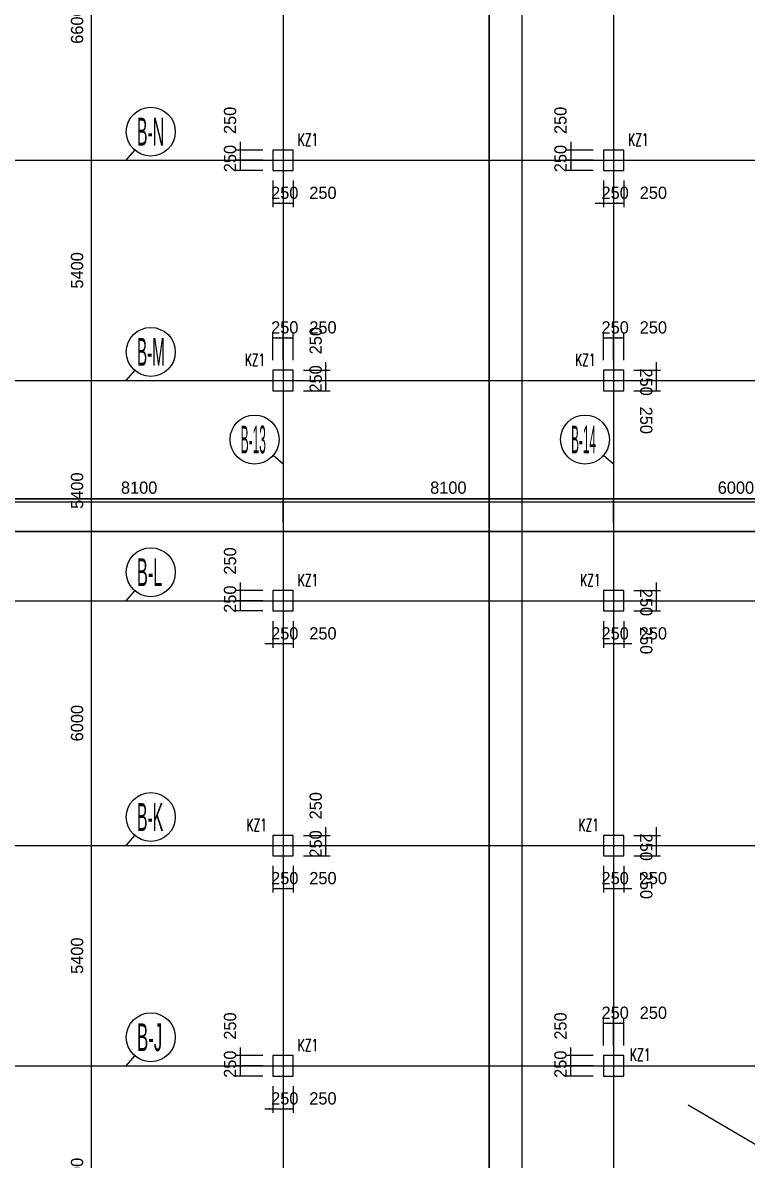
# Model space of a CAD drawing. Extents: x 387171 to 699106, y 11966 to 245688.
# Drawn here: x 564775 to 582536, y 130974 to 158858 of the extents above; entities that cross this region are included whole.
import ezdxf

# ---------------------------------------------------------------- set-up
doc = ezdxf.new("R2010")
doc.units = 0
doc.header["$LTSCALE"] = 100
doc.header["$MEASUREMENT"] = 0
for name, color, linetype in [('COLU', 7, 'Continuous'), ('DIM', 3, 'Continuous'), ('DOTE', 253, 'Continuous'), ('h后浇带', 51, 'Continuous'), ('L-AXIS', 3, 'Continuous'), ('NUM', 7, 'Continuous')]:
    doc.layers.add(name, color=color, linetype=linetype)
doc.styles.add('hztxt', font='hztxt')
doc.styles.get("Standard").update_dxf_attribs({"font": 'standard'})
doc.dimstyles.get("Standard").update_dxf_attribs({"dimtxt": 300, "dimasz": 100, "dimexe": 100, "dimexo": 250, "dimgap": 100, "dimtad": 0, "dimtoh": 1, "dimdec": 0, "dimdsep": 46, "dimcen": 0.09, "dimclrt": 7, "dimadec": 0, "dimazin": 0, "dimtfac": 1, "dimtdec": 4, "dimtofl": 0, "dimtmove": 0, "dimatfit": 3, "dimfxl": 1, "dimtolj": 1, "dimtzin": 0, "dimarcsym": 0})

# ---------------------------------------------------------------- blocks, each defined once
blk = doc.blocks.new('*D445')
at = {"layer": 'L-AXIS', "color": 0, "linetype": 'ByBlock', "lineweight": -2}
for p, q in [((563058, 146608), (563058, 147210)), ((563058, 147110), (571158, 147110)), ((571158, 146608), (571158, 147210))]:
    blk.add_line(p, q, dxfattribs=at)
for points in [[(563058, 147110), (563158, 147126), (563158, 147093)], [(571158, 147110), (571058, 147093), (571058, 147126)]]:
    blk.add_solid(points, dxfattribs=at)
at = {"layer": 'L-AXIS', "color": 7, "linetype": 'Continuous', "lineweight": -2, "insert": (567628, 147460), "char_height": 300, "width": 775, "attachment_point": 5, "style": 'hztxt'}
blk.add_mtext('8100', dxfattribs=at)
blk = doc.blocks.new('*D2977')
at = {"layer": 'L-AXIS', "color": 0, "linetype": 'ByBlock', "lineweight": -2}
for p, q in [((565446, 144688), (566558, 144688)), ((566458, 138688), (566458, 144688)), ((565446, 138688), (566558, 138688))]:
    blk.add_line(p, q, dxfattribs=at)
for points in [[(566458, 144688), (566474, 144588), (566441, 144588)], [(566458, 138688), (566441, 138788), (566474, 138788)]]:
    blk.add_solid(points, dxfattribs=at)
at = {"layer": 'L-AXIS', "color": 7, "linetype": 'Continuous', "lineweight": -2, "insert": (566108, 141688), "char_height": 300, "width": 770, "attachment_point": 5, "rotation": 90, "style": 'hztxt'}
blk.add_mtext('6000', dxfattribs=at)
blk = doc.blocks.new('*D2567')
at = {"layer": 'L-AXIS', "color": 0, "linetype": 'ByBlock', "lineweight": -2}
for p, q in [((565446, 138688), (566558, 138688)), ((566458, 133288), (566458, 138688)), ((565446, 133288), (566558, 133288))]:
    blk.add_line(p, q, dxfattribs=at)
for points in [[(566458, 138688), (566474, 138588), (566441, 138588)], [(566458, 133288), (566441, 133388), (566474, 133388)]]:
    blk.add_solid(points, dxfattribs=at)
at = {"layer": 'L-AXIS', "color": 7, "linetype": 'Continuous', "lineweight": -2, "insert": (566108, 135988), "char_height": 300, "width": 785, "attachment_point": 5, "rotation": 90, "style": 'hztxt'}
blk.add_mtext('5400', dxfattribs=at)
blk = doc.blocks.new('*D2527')
at = {"layer": 'L-AXIS', "color": 0, "linetype": 'ByBlock', "lineweight": -2}
for p, q in [((565446, 133288), (566558, 133288)), ((566458, 127888), (566458, 133288)), ((565446, 127888), (566558, 127888))]:
    blk.add_line(p, q, dxfattribs=at)
for points in [[(566458, 133288), (566474, 133188), (566441, 133188)], [(566458, 127888), (566441, 127988), (566474, 127988)]]:
    blk.add_solid(points, dxfattribs=at)
at = {"layer": 'L-AXIS', "color": 7, "linetype": 'Continuous', "lineweight": -2, "insert": (566108, 130588), "char_height": 300, "width": 785, "attachment_point": 5, "rotation": 90, "style": 'hztxt'}
blk.add_mtext('5400', dxfattribs=at)
blk = doc.blocks.new('_AXISO')
blk.add_circle((0, 0), 0.5)
blk = doc.blocks.new('*D1195')
at = {"layer": 'L-AXIS', "color": 0, "linetype": 'ByBlock', "lineweight": -2}
for p, q in [((565446, 155488), (566558, 155488)), ((566458, 150088), (566458, 155488)), ((565446, 150088), (566558, 150088))]:
    blk.add_line(p, q, dxfattribs=at)
for points in [[(566458, 155488), (566474, 155388), (566441, 155388)], [(566458, 150088), (566441, 150188), (566474, 150188)]]:
    blk.add_solid(points, dxfattribs=at)
at = {"layer": 'L-AXIS', "color": 7, "linetype": 'Continuous', "lineweight": -2, "insert": (566108, 152788), "char_height": 300, "width": 785, "attachment_point": 5, "rotation": 90, "style": 'hztxt'}
blk.add_mtext('5400', dxfattribs=at)
blk = doc.blocks.new('*D1138')
at = {"layer": 'L-AXIS', "color": 0, "linetype": 'ByBlock', "lineweight": -2}
for p, q in [((565446, 150088), (566558, 150088)), ((566458, 144688), (566458, 150088)), ((565446, 144688), (566558, 144688))]:
    blk.add_line(p, q, dxfattribs=at)
for points in [[(566458, 150088), (566474, 149988), (566441, 149988)], [(566458, 144688), (566441, 144788), (566474, 144788)]]:
    blk.add_solid(points, dxfattribs=at)
at = {"layer": 'L-AXIS', "color": 7, "linetype": 'Continuous', "lineweight": -2, "insert": (566108, 147388), "char_height": 300, "width": 785, "attachment_point": 5, "rotation": 90, "style": 'hztxt'}
blk.add_mtext('5400', dxfattribs=at)
blk = doc.blocks.new('*D305')
at = {"layer": 'L-AXIS', "color": 0, "linetype": 'ByBlock', "lineweight": -2}
for p, q in [((565446, 162088), (566558, 162088)), ((566458, 155488), (566458, 162088)), ((565446, 155488), (566558, 155488))]:
    blk.add_line(p, q, dxfattribs=at)
for points in [[(566458, 162088), (566474, 161988), (566441, 161988)], [(566458, 155488), (566441, 155588), (566474, 155588)]]:
    blk.add_solid(points, dxfattribs=at)
at = {"layer": 'L-AXIS', "color": 7, "linetype": 'Continuous', "lineweight": -2, "insert": (566108, 158788), "char_height": 300, "width": 765, "attachment_point": 5, "rotation": 90, "style": 'hztxt'}
blk.add_mtext('6600', dxfattribs=at)
blk = doc.blocks.new('*D300')
at = {"layer": 'L-AXIS', "color": 0, "linetype": 'ByBlock', "lineweight": -2}
for p, q in [((571158, 146608), (571158, 147210)), ((571158, 147110), (579258, 147110)), ((579258, 146608), (579258, 147210))]:
    blk.add_line(p, q, dxfattribs=at)
for points in [[(571158, 147110), (571258, 147126), (571258, 147093)], [(579258, 147110), (579158, 147093), (579158, 147126)]]:
    blk.add_solid(points, dxfattribs=at)
at = {"layer": 'L-AXIS', "color": 7, "linetype": 'Continuous', "lineweight": -2, "insert": (575208, 147460), "char_height": 300, "width": 775, "attachment_point": 5, "style": 'hztxt'}
blk.add_mtext('8100', dxfattribs=at)
blk = doc.blocks.new('*D2882')
at = {"layer": 'L-AXIS', "color": 0, "linetype": 'ByBlock', "lineweight": -2}
for p, q in [((579258, 146608), (579258, 147210)), ((579258, 147110), (585258, 147110)), ((585258, 146608), (585258, 147210))]:
    blk.add_line(p, q, dxfattribs=at)
for points in [[(579258, 147110), (579358, 147126), (579358, 147093)], [(585258, 147110), (585158, 147093), (585158, 147126)]]:
    blk.add_solid(points, dxfattribs=at)
at = {"layer": 'L-AXIS', "color": 7, "linetype": 'Continuous', "lineweight": -2, "insert": (582258, 147460), "char_height": 300, "width": 770, "attachment_point": 5, "style": 'hztxt'}
blk.add_mtext('6000', dxfattribs=at)
blk = doc.blocks.new('*D673')
at = {"layer": 'DIM', "color": 0, "linetype": 'ByBlock', "lineweight": -2}
for p, q in [((570108, 155938), (570108, 155288)), ((570658, 155738), (570008, 155738)), ((570658, 155488), (570008, 155488))]:
    blk.add_line(p, q, dxfattribs=at)
for points in [[(570108, 155738), (570091, 155838), (570125, 155838)], [(570108, 155488), (570125, 155388), (570091, 155388)]]:
    blk.add_solid(points, dxfattribs=at)
at = {"layer": 'DIM', "color": 7, "linetype": 'Continuous', "lineweight": -2, "insert": (569858, 156464), "char_height": 300, "width": 566.67, "attachment_point": 5, "rotation": 90, "style": 'hztxt'}
blk.add_mtext('250', dxfattribs=at)
blk = doc.blocks.new('*D231')
at = {"layer": 'DIM', "color": 0, "linetype": 'ByBlock', "lineweight": -2}
for p, q in [((570658, 155488), (570008, 155488)), ((570108, 155488), (570108, 155238)), ((570658, 155238), (570008, 155238))]:
    blk.add_line(p, q, dxfattribs=at)
for points in [[(570108, 155488), (570125, 155388), (570091, 155388)], [(570108, 155238), (570091, 155338), (570125, 155338)]]:
    blk.add_solid(points, dxfattribs=at)
at = {"layer": 'DIM', "color": 7, "linetype": 'Continuous', "lineweight": -2, "insert": (569858, 155528), "char_height": 300, "width": 566.67, "attachment_point": 5, "rotation": 90, "style": 'hztxt'}
blk.add_mtext('250', dxfattribs=at)
blk = doc.blocks.new('*D195')
at = {"layer": 'DIM', "color": 0, "linetype": 'ByBlock', "lineweight": -2}
for p, q in [((570908, 154988), (570908, 154338)), ((571158, 154988), (571158, 154338)), ((570908, 154438), (571158, 154438))]:
    blk.add_line(p, q, dxfattribs=at)
for points in [[(570908, 154438), (571008, 154455), (571008, 154421)], [(571158, 154438), (571058, 154421), (571058, 154455)]]:
    blk.add_solid(points, dxfattribs=at)
at = {"layer": 'DIM', "color": 7, "linetype": 'Continuous', "lineweight": -2, "insert": (571198, 154688), "char_height": 300, "width": 566.67, "attachment_point": 5, "style": 'hztxt'}
blk.add_mtext('250', dxfattribs=at)
blk = doc.blocks.new('*D2742')
at = {"layer": 'DIM', "color": 0, "linetype": 'ByBlock', "lineweight": -2}
for p, q in [((571158, 154988), (571158, 154338)), ((571408, 154988), (571408, 154338)), ((571158, 154438), (571408, 154438))]:
    blk.add_line(p, q, dxfattribs=at)
for points in [[(571158, 154438), (571258, 154455), (571258, 154421)], [(571408, 154438), (571308, 154421), (571308, 154455)]]:
    blk.add_solid(points, dxfattribs=at)
at = {"layer": 'DIM', "color": 7, "linetype": 'Continuous', "lineweight": -2, "insert": (572134, 154688), "char_height": 300, "width": 566.67, "attachment_point": 5, "style": 'hztxt'}
blk.add_mtext('250', dxfattribs=at)
blk = doc.blocks.new('*D2352')
at = {"layer": 'DIM', "color": 0, "linetype": 'ByBlock', "lineweight": -2}
for p, q in [((578208, 155938), (578208, 155288)), ((578758, 155738), (578108, 155738)), ((578758, 155488), (578108, 155488))]:
    blk.add_line(p, q, dxfattribs=at)
for points in [[(578208, 155738), (578191, 155838), (578225, 155838)], [(578208, 155488), (578225, 155388), (578191, 155388)]]:
    blk.add_solid(points, dxfattribs=at)
at = {"layer": 'DIM', "color": 7, "linetype": 'Continuous', "lineweight": -2, "insert": (577958, 156464), "char_height": 300, "width": 566.67, "attachment_point": 5, "rotation": 90, "style": 'hztxt'}
blk.add_mtext('250', dxfattribs=at)
blk = doc.blocks.new('*D2265')
at = {"layer": 'DIM', "color": 0, "linetype": 'ByBlock', "lineweight": -2}
for p, q in [((578758, 155488), (578108, 155488)), ((578208, 155488), (578208, 155238)), ((578758, 155238), (578108, 155238))]:
    blk.add_line(p, q, dxfattribs=at)
for points in [[(578208, 155488), (578225, 155388), (578191, 155388)], [(578208, 155238), (578191, 155338), (578225, 155338)]]:
    blk.add_solid(points, dxfattribs=at)
at = {"layer": 'DIM', "color": 7, "linetype": 'Continuous', "lineweight": -2, "insert": (577958, 155528), "char_height": 300, "width": 566.67, "attachment_point": 5, "rotation": 90, "style": 'hztxt'}
blk.add_mtext('250', dxfattribs=at)
blk = doc.blocks.new('*D1840')
at = {"layer": 'DIM', "color": 0, "linetype": 'ByBlock', "lineweight": -2}
for p, q in [((579008, 154988), (579008, 154338)), ((579258, 154988), (579258, 154338)), ((578808, 154438), (579458, 154438))]:
    blk.add_line(p, q, dxfattribs=at)
for points in [[(579008, 154438), (578908, 154421), (578908, 154455)], [(579258, 154438), (579358, 154455), (579358, 154421)]]:
    blk.add_solid(points, dxfattribs=at)
at = {"layer": 'DIM', "color": 7, "linetype": 'Continuous', "lineweight": -2, "insert": (579298, 154688), "char_height": 300, "width": 566.67, "attachment_point": 5, "style": 'hztxt'}
blk.add_mtext('250', dxfattribs=at)
blk = doc.blocks.new('*D1385')
at = {"layer": 'DIM', "color": 0, "linetype": 'ByBlock', "lineweight": -2}
for p, q in [((579258, 154988), (579258, 154338)), ((579508, 154988), (579508, 154338)), ((579258, 154438), (579508, 154438))]:
    blk.add_line(p, q, dxfattribs=at)
for points in [[(579258, 154438), (579358, 154455), (579358, 154421)], [(579508, 154438), (579408, 154421), (579408, 154455)]]:
    blk.add_solid(points, dxfattribs=at)
at = {"layer": 'DIM', "color": 7, "linetype": 'Continuous', "lineweight": -2, "insert": (580234, 154688), "char_height": 300, "width": 566.67, "attachment_point": 5, "style": 'hztxt'}
blk.add_mtext('250', dxfattribs=at)
blk = doc.blocks.new('*D1883')
at = {"layer": 'DIM', "color": 0, "linetype": 'ByBlock', "lineweight": -2}
for p, q in [((570908, 150588), (570908, 151238)), ((570908, 151138), (571158, 151138)), ((571158, 150588), (571158, 151238))]:
    blk.add_line(p, q, dxfattribs=at)
for points in [[(570908, 151138), (571008, 151155), (571008, 151121)], [(571158, 151138), (571058, 151121), (571058, 151155)]]:
    blk.add_solid(points, dxfattribs=at)
at = {"layer": 'DIM', "color": 7, "linetype": 'Continuous', "lineweight": -2, "insert": (571198, 151388), "char_height": 300, "width": 566.67, "attachment_point": 5, "style": 'hztxt'}
blk.add_mtext('250', dxfattribs=at)
blk = doc.blocks.new('*D1805')
at = {"layer": 'DIM', "color": 0, "linetype": 'ByBlock', "lineweight": -2}
for p, q in [((571158, 150588), (571158, 151238)), ((571158, 151138), (571408, 151138)), ((571408, 150588), (571408, 151238))]:
    blk.add_line(p, q, dxfattribs=at)
for points in [[(571158, 151138), (571258, 151155), (571258, 151121)], [(571408, 151138), (571308, 151121), (571308, 151155)]]:
    blk.add_solid(points, dxfattribs=at)
at = {"layer": 'DIM', "color": 7, "linetype": 'Continuous', "lineweight": -2, "insert": (572134, 151388), "char_height": 300, "width": 566.67, "attachment_point": 5, "style": 'hztxt'}
blk.add_mtext('250', dxfattribs=at)
blk = doc.blocks.new('*D1400')
at = {"layer": 'DIM', "color": 0, "linetype": 'ByBlock', "lineweight": -2}
for p, q in [((571658, 150088), (572308, 150088)), ((572208, 149838), (572208, 150088)), ((571658, 149838), (572308, 149838))]:
    blk.add_line(p, q, dxfattribs=at)
for points in [[(572208, 150088), (572225, 149988), (572191, 149988)], [(572208, 149838), (572191, 149938), (572225, 149938)]]:
    blk.add_solid(points, dxfattribs=at)
at = {"layer": 'DIM', "color": 7, "linetype": 'Continuous', "lineweight": -2, "insert": (571958, 150128), "char_height": 300, "width": 566.67, "attachment_point": 5, "rotation": 90, "style": 'hztxt'}
blk.add_mtext('250', dxfattribs=at)
blk = doc.blocks.new('*D925')
at = {"layer": 'DIM', "color": 0, "linetype": 'ByBlock', "lineweight": -2}
for p, q in [((571658, 150338), (572308, 150338)), ((572208, 149888), (572208, 150538)), ((571658, 150088), (572308, 150088))]:
    blk.add_line(p, q, dxfattribs=at)
for points in [[(572208, 150338), (572191, 150438), (572225, 150438)], [(572208, 150088), (572225, 149988), (572191, 149988)]]:
    blk.add_solid(points, dxfattribs=at)
at = {"layer": 'DIM', "color": 7, "linetype": 'Continuous', "lineweight": -2, "insert": (571958, 151064), "char_height": 300, "width": 566.67, "attachment_point": 5, "rotation": 90, "style": 'hztxt'}
blk.add_mtext('250', dxfattribs=at)
blk = doc.blocks.new('*D895')
at = {"layer": 'DIM', "color": 0, "linetype": 'ByBlock', "lineweight": -2}
for p, q in [((579008, 150588), (579008, 151238)), ((579008, 151138), (579258, 151138)), ((579258, 150588), (579258, 151238))]:
    blk.add_line(p, q, dxfattribs=at)
for points in [[(579008, 151138), (579108, 151155), (579108, 151121)], [(579258, 151138), (579158, 151121), (579158, 151155)]]:
    blk.add_solid(points, dxfattribs=at)
at = {"layer": 'DIM', "color": 7, "linetype": 'Continuous', "lineweight": -2, "insert": (579298, 151388), "char_height": 300, "width": 566.67, "attachment_point": 5, "style": 'hztxt'}
blk.add_mtext('250', dxfattribs=at)
blk = doc.blocks.new('*D444')
at = {"layer": 'DIM', "color": 0, "linetype": 'ByBlock', "lineweight": -2}
for p, q in [((579258, 150588), (579258, 151238)), ((579258, 151138), (579508, 151138)), ((579508, 150588), (579508, 151238))]:
    blk.add_line(p, q, dxfattribs=at)
for points in [[(579258, 151138), (579358, 151155), (579358, 151121)], [(579508, 151138), (579408, 151121), (579408, 151155)]]:
    blk.add_solid(points, dxfattribs=at)
at = {"layer": 'DIM', "color": 7, "linetype": 'Continuous', "lineweight": -2, "insert": (580234, 151388), "char_height": 300, "width": 566.67, "attachment_point": 5, "style": 'hztxt'}
blk.add_mtext('250', dxfattribs=at)
blk = doc.blocks.new('*D31')
at = {"layer": 'DIM', "color": 0, "linetype": 'ByBlock', "lineweight": -2}
for p, q in [((579758, 150088), (580408, 150088)), ((580308, 149838), (580308, 150088)), ((579758, 149838), (580408, 149838))]:
    blk.add_line(p, q, dxfattribs=at)
for points in [[(580308, 150088), (580325, 149988), (580291, 149988)], [(580308, 149838), (580291, 149938), (580325, 149938)]]:
    blk.add_solid(points, dxfattribs=at)
at = {"layer": 'DIM', "color": 7, "linetype": 'Continuous', "lineweight": -2, "insert": (580058, 149112), "char_height": 300, "width": 566.67, "attachment_point": 5, "rotation": 270, "style": 'hztxt'}
blk.add_mtext('250', dxfattribs=at)
blk = doc.blocks.new('*D2949')
at = {"layer": 'DIM', "color": 0, "linetype": 'ByBlock', "lineweight": -2}
for p, q in [((579758, 150338), (580408, 150338)), ((580308, 149888), (580308, 150538)), ((579758, 150088), (580408, 150088))]:
    blk.add_line(p, q, dxfattribs=at)
for points in [[(580308, 150338), (580291, 150438), (580325, 150438)], [(580308, 150088), (580325, 149988), (580291, 149988)]]:
    blk.add_solid(points, dxfattribs=at)
at = {"layer": 'DIM', "color": 7, "linetype": 'Continuous', "lineweight": -2, "insert": (580058, 150048), "char_height": 300, "width": 566.67, "attachment_point": 5, "rotation": 270, "style": 'hztxt'}
blk.add_mtext('250', dxfattribs=at)
blk = doc.blocks.new('*D470')
at = {"layer": 'DIM', "color": 0, "linetype": 'ByBlock', "lineweight": -2}
for p, q in [((570108, 145138), (570108, 144488)), ((570658, 144938), (570008, 144938)), ((570658, 144688), (570008, 144688))]:
    blk.add_line(p, q, dxfattribs=at)
for points in [[(570108, 144938), (570091, 145038), (570125, 145038)], [(570108, 144688), (570125, 144588), (570091, 144588)]]:
    blk.add_solid(points, dxfattribs=at)
at = {"layer": 'DIM', "color": 7, "linetype": 'Continuous', "lineweight": -2, "insert": (569858, 145664), "char_height": 300, "width": 566.67, "attachment_point": 5, "rotation": 90, "style": 'hztxt'}
blk.add_mtext('250', dxfattribs=at)
blk = doc.blocks.new('*D10')
at = {"layer": 'DIM', "color": 0, "linetype": 'ByBlock', "lineweight": -2}
for p, q in [((570658, 144688), (570008, 144688)), ((570108, 144688), (570108, 144438)), ((570658, 144438), (570008, 144438))]:
    blk.add_line(p, q, dxfattribs=at)
for points in [[(570108, 144688), (570125, 144588), (570091, 144588)], [(570108, 144438), (570091, 144538), (570125, 144538)]]:
    blk.add_solid(points, dxfattribs=at)
at = {"layer": 'DIM', "color": 7, "linetype": 'Continuous', "lineweight": -2, "insert": (569858, 144728), "char_height": 300, "width": 566.67, "attachment_point": 5, "rotation": 90, "style": 'hztxt'}
blk.add_mtext('250', dxfattribs=at)
blk = doc.blocks.new('*D2978')
at = {"layer": 'DIM', "color": 0, "linetype": 'ByBlock', "lineweight": -2}
for p, q in [((570908, 144188), (570908, 143538)), ((571158, 144188), (571158, 143538)), ((570708, 143638), (571358, 143638))]:
    blk.add_line(p, q, dxfattribs=at)
for points in [[(570908, 143638), (570808, 143621), (570808, 143655)], [(571158, 143638), (571258, 143655), (571258, 143621)]]:
    blk.add_solid(points, dxfattribs=at)
at = {"layer": 'DIM', "color": 7, "linetype": 'Continuous', "lineweight": -2, "insert": (571198, 143888), "char_height": 300, "width": 566.67, "attachment_point": 5, "style": 'hztxt'}
blk.add_mtext('250', dxfattribs=at)
blk = doc.blocks.new('*D2538')
at = {"layer": 'DIM', "color": 0, "linetype": 'ByBlock', "lineweight": -2}
for p, q in [((571158, 144188), (571158, 143538)), ((571408, 144188), (571408, 143538)), ((571158, 143638), (571408, 143638))]:
    blk.add_line(p, q, dxfattribs=at)
for points in [[(571158, 143638), (571258, 143655), (571258, 143621)], [(571408, 143638), (571308, 143621), (571308, 143655)]]:
    blk.add_solid(points, dxfattribs=at)
at = {"layer": 'DIM', "color": 7, "linetype": 'Continuous', "lineweight": -2, "insert": (572134, 143888), "char_height": 300, "width": 566.67, "attachment_point": 5, "style": 'hztxt'}
blk.add_mtext('250', dxfattribs=at)
blk = doc.blocks.new('*D2122')
at = {"layer": 'DIM', "color": 0, "linetype": 'ByBlock', "lineweight": -2}
for p, q in [((579008, 144188), (579008, 143538)), ((579258, 144188), (579258, 143538)), ((579008, 143638), (579258, 143638))]:
    blk.add_line(p, q, dxfattribs=at)
for points in [[(579008, 143638), (579108, 143655), (579108, 143621)], [(579258, 143638), (579158, 143621), (579158, 143655)]]:
    blk.add_solid(points, dxfattribs=at)
at = {"layer": 'DIM', "color": 7, "linetype": 'Continuous', "lineweight": -2, "insert": (579298, 143888), "char_height": 300, "width": 566.67, "attachment_point": 5, "style": 'hztxt'}
blk.add_mtext('250', dxfattribs=at)
blk = doc.blocks.new('*D2029')
at = {"layer": 'DIM', "color": 0, "linetype": 'ByBlock', "lineweight": -2}
for p, q in [((579258, 144188), (579258, 143538)), ((579508, 144188), (579508, 143538)), ((579058, 143638), (579708, 143638))]:
    blk.add_line(p, q, dxfattribs=at)
for points in [[(579258, 143638), (579158, 143621), (579158, 143655)], [(579508, 143638), (579608, 143655), (579608, 143621)]]:
    blk.add_solid(points, dxfattribs=at)
at = {"layer": 'DIM', "color": 7, "linetype": 'Continuous', "lineweight": -2, "insert": (580234, 143888), "char_height": 300, "width": 566.67, "attachment_point": 5, "style": 'hztxt'}
blk.add_mtext('250', dxfattribs=at)
blk = doc.blocks.new('*D1615')
at = {"layer": 'DIM', "color": 0, "linetype": 'ByBlock', "lineweight": -2}
for p, q in [((579758, 144688), (580408, 144688)), ((580308, 144438), (580308, 144688)), ((579758, 144438), (580408, 144438))]:
    blk.add_line(p, q, dxfattribs=at)
for points in [[(580308, 144688), (580325, 144588), (580291, 144588)], [(580308, 144438), (580291, 144538), (580325, 144538)]]:
    blk.add_solid(points, dxfattribs=at)
at = {"layer": 'DIM', "color": 7, "linetype": 'Continuous', "lineweight": -2, "insert": (580058, 143712), "char_height": 300, "width": 566.67, "attachment_point": 5, "rotation": 270, "style": 'hztxt'}
blk.add_mtext('250', dxfattribs=at)
blk = doc.blocks.new('*D1148')
at = {"layer": 'DIM', "color": 0, "linetype": 'ByBlock', "lineweight": -2}
for p, q in [((580308, 144488), (580308, 145138)), ((579758, 144938), (580408, 144938)), ((579758, 144688), (580408, 144688))]:
    blk.add_line(p, q, dxfattribs=at)
for points in [[(580308, 144938), (580291, 145038), (580325, 145038)], [(580308, 144688), (580325, 144588), (580291, 144588)]]:
    blk.add_solid(points, dxfattribs=at)
at = {"layer": 'DIM', "color": 7, "linetype": 'Continuous', "lineweight": -2, "insert": (580058, 144648), "char_height": 300, "width": 566.67, "attachment_point": 5, "rotation": 270, "style": 'hztxt'}
blk.add_mtext('250', dxfattribs=at)
blk = doc.blocks.new('*D1767')
at = {"layer": 'DIM', "color": 0, "linetype": 'ByBlock', "lineweight": -2}
for p, q in [((570908, 138188), (570908, 137538)), ((571158, 138188), (571158, 137538)), ((570908, 137638), (571158, 137638))]:
    blk.add_line(p, q, dxfattribs=at)
for points in [[(570908, 137638), (571008, 137655), (571008, 137621)], [(571158, 137638), (571058, 137621), (571058, 137655)]]:
    blk.add_solid(points, dxfattribs=at)
at = {"layer": 'DIM', "color": 7, "linetype": 'Continuous', "lineweight": -2, "insert": (571198, 137888), "char_height": 300, "width": 566.67, "attachment_point": 5, "style": 'hztxt'}
blk.add_mtext('250', dxfattribs=at)
blk = doc.blocks.new('*D1687')
at = {"layer": 'DIM', "color": 0, "linetype": 'ByBlock', "lineweight": -2}
for p, q in [((571158, 138188), (571158, 137538)), ((571408, 138188), (571408, 137538)), ((571158, 137638), (571408, 137638))]:
    blk.add_line(p, q, dxfattribs=at)
for points in [[(571158, 137638), (571258, 137655), (571258, 137621)], [(571408, 137638), (571308, 137621), (571308, 137655)]]:
    blk.add_solid(points, dxfattribs=at)
at = {"layer": 'DIM', "color": 7, "linetype": 'Continuous', "lineweight": -2, "insert": (572134, 137888), "char_height": 300, "width": 566.67, "attachment_point": 5, "style": 'hztxt'}
blk.add_mtext('250', dxfattribs=at)
blk = doc.blocks.new('*D1285')
at = {"layer": 'DIM', "color": 0, "linetype": 'ByBlock', "lineweight": -2}
for p, q in [((571658, 138688), (572308, 138688)), ((572208, 138438), (572208, 138688)), ((571658, 138438), (572308, 138438))]:
    blk.add_line(p, q, dxfattribs=at)
for points in [[(572208, 138688), (572225, 138588), (572191, 138588)], [(572208, 138438), (572191, 138538), (572225, 138538)]]:
    blk.add_solid(points, dxfattribs=at)
at = {"layer": 'DIM', "color": 7, "linetype": 'Continuous', "lineweight": -2, "insert": (571958, 138728), "char_height": 300, "width": 566.67, "attachment_point": 5, "rotation": 90, "style": 'hztxt'}
blk.add_mtext('250', dxfattribs=at)
blk = doc.blocks.new('*D809')
at = {"layer": 'DIM', "color": 0, "linetype": 'ByBlock', "lineweight": -2}
for p, q in [((571658, 138938), (572308, 138938)), ((572208, 138488), (572208, 139138)), ((571658, 138688), (572308, 138688))]:
    blk.add_line(p, q, dxfattribs=at)
for points in [[(572208, 138938), (572191, 139038), (572225, 139038)], [(572208, 138688), (572225, 138588), (572191, 138588)]]:
    blk.add_solid(points, dxfattribs=at)
at = {"layer": 'DIM', "color": 7, "linetype": 'Continuous', "lineweight": -2, "insert": (571958, 139664), "char_height": 300, "width": 566.67, "attachment_point": 5, "rotation": 90, "style": 'hztxt'}
blk.add_mtext('250', dxfattribs=at)
blk = doc.blocks.new('*D766')
at = {"layer": 'DIM', "color": 0, "linetype": 'ByBlock', "lineweight": -2}
for p, q in [((579008, 138188), (579008, 137538)), ((579258, 138188), (579258, 137538)), ((579008, 137638), (579258, 137638))]:
    blk.add_line(p, q, dxfattribs=at)
for points in [[(579008, 137638), (579108, 137655), (579108, 137621)], [(579258, 137638), (579158, 137621), (579158, 137655)]]:
    blk.add_solid(points, dxfattribs=at)
at = {"layer": 'DIM', "color": 7, "linetype": 'Continuous', "lineweight": -2, "insert": (579298, 137888), "char_height": 300, "width": 566.67, "attachment_point": 5, "style": 'hztxt'}
blk.add_mtext('250', dxfattribs=at)
blk = doc.blocks.new('*D341')
at = {"layer": 'DIM', "color": 0, "linetype": 'ByBlock', "lineweight": -2}
for p, q in [((579258, 138188), (579258, 137538)), ((579508, 138188), (579508, 137538)), ((579058, 137638), (579708, 137638))]:
    blk.add_line(p, q, dxfattribs=at)
for points in [[(579258, 137638), (579158, 137621), (579158, 137655)], [(579508, 137638), (579608, 137655), (579608, 137621)]]:
    blk.add_solid(points, dxfattribs=at)
at = {"layer": 'DIM', "color": 7, "linetype": 'Continuous', "lineweight": -2, "insert": (580234, 137888), "char_height": 300, "width": 566.67, "attachment_point": 5, "style": 'hztxt'}
blk.add_mtext('250', dxfattribs=at)
blk = doc.blocks.new('*D2931')
at = {"layer": 'DIM', "color": 0, "linetype": 'ByBlock', "lineweight": -2}
for p, q in [((579758, 138688), (580408, 138688)), ((580308, 138438), (580308, 138688)), ((579758, 138438), (580408, 138438))]:
    blk.add_line(p, q, dxfattribs=at)
for points in [[(580308, 138688), (580325, 138588), (580291, 138588)], [(580308, 138438), (580291, 138538), (580325, 138538)]]:
    blk.add_solid(points, dxfattribs=at)
at = {"layer": 'DIM', "color": 7, "linetype": 'Continuous', "lineweight": -2, "insert": (580058, 137712), "char_height": 300, "width": 566.67, "attachment_point": 5, "rotation": 270, "style": 'hztxt'}
blk.add_mtext('250', dxfattribs=at)
blk = doc.blocks.new('*D2853')
at = {"layer": 'DIM', "color": 0, "linetype": 'ByBlock', "lineweight": -2}
for p, q in [((579758, 138938), (580408, 138938)), ((580308, 138488), (580308, 139138)), ((579758, 138688), (580408, 138688))]:
    blk.add_line(p, q, dxfattribs=at)
for points in [[(580308, 138938), (580291, 139038), (580325, 139038)], [(580308, 138688), (580325, 138588), (580291, 138588)]]:
    blk.add_solid(points, dxfattribs=at)
at = {"layer": 'DIM', "color": 7, "linetype": 'Continuous', "lineweight": -2, "insert": (580058, 138648), "char_height": 300, "width": 566.67, "attachment_point": 5, "rotation": 270, "style": 'hztxt'}
blk.add_mtext('250', dxfattribs=at)
blk = doc.blocks.new('*D377')
at = {"layer": 'DIM', "color": 0, "linetype": 'ByBlock', "lineweight": -2}
for p, q in [((570108, 133738), (570108, 133088)), ((570658, 133538), (570008, 133538)), ((570658, 133288), (570008, 133288))]:
    blk.add_line(p, q, dxfattribs=at)
for points in [[(570108, 133538), (570091, 133638), (570125, 133638)], [(570108, 133288), (570125, 133188), (570091, 133188)]]:
    blk.add_solid(points, dxfattribs=at)
at = {"layer": 'DIM', "color": 7, "linetype": 'Continuous', "lineweight": -2, "insert": (569858, 134264), "char_height": 300, "width": 566.67, "attachment_point": 5, "rotation": 90, "style": 'hztxt'}
blk.add_mtext('250', dxfattribs=at)
blk = doc.blocks.new('*D2918')
at = {"layer": 'DIM', "color": 0, "linetype": 'ByBlock', "lineweight": -2}
for p, q in [((570658, 133288), (570008, 133288)), ((570108, 133288), (570108, 133038)), ((570658, 133038), (570008, 133038))]:
    blk.add_line(p, q, dxfattribs=at)
for points in [[(570108, 133288), (570125, 133188), (570091, 133188)], [(570108, 133038), (570091, 133138), (570125, 133138)]]:
    blk.add_solid(points, dxfattribs=at)
at = {"layer": 'DIM', "color": 7, "linetype": 'Continuous', "lineweight": -2, "insert": (569858, 133328), "char_height": 300, "width": 566.67, "attachment_point": 5, "rotation": 90, "style": 'hztxt'}
blk.add_mtext('250', dxfattribs=at)
blk = doc.blocks.new('*D2880')
at = {"layer": 'DIM', "color": 0, "linetype": 'ByBlock', "lineweight": -2}
for p, q in [((570908, 132788), (570908, 132138)), ((571158, 132788), (571158, 132138)), ((570708, 132238), (571358, 132238))]:
    blk.add_line(p, q, dxfattribs=at)
for points in [[(570908, 132238), (570808, 132221), (570808, 132255)], [(571158, 132238), (571258, 132255), (571258, 132221)]]:
    blk.add_solid(points, dxfattribs=at)
at = {"layer": 'DIM', "color": 7, "linetype": 'Continuous', "lineweight": -2, "insert": (571198, 132488), "char_height": 300, "width": 566.67, "attachment_point": 5, "style": 'hztxt'}
blk.add_mtext('250', dxfattribs=at)
blk = doc.blocks.new('*D2445')
at = {"layer": 'DIM', "color": 0, "linetype": 'ByBlock', "lineweight": -2}
for p, q in [((571158, 132788), (571158, 132138)), ((571408, 132788), (571408, 132138)), ((571158, 132238), (571408, 132238))]:
    blk.add_line(p, q, dxfattribs=at)
for points in [[(571158, 132238), (571258, 132255), (571258, 132221)], [(571408, 132238), (571308, 132221), (571308, 132255)]]:
    blk.add_solid(points, dxfattribs=at)
at = {"layer": 'DIM', "color": 7, "linetype": 'Continuous', "lineweight": -2, "insert": (572134, 132488), "char_height": 300, "width": 566.67, "attachment_point": 5, "style": 'hztxt'}
blk.add_mtext('250', dxfattribs=at)
blk = doc.blocks.new('*D2012')
at = {"layer": 'DIM', "color": 0, "linetype": 'ByBlock', "lineweight": -2}
for p, q in [((579008, 133788), (579008, 134438)), ((579258, 133788), (579258, 134438)), ((579008, 134338), (579258, 134338))]:
    blk.add_line(p, q, dxfattribs=at)
for points in [[(579008, 134338), (579108, 134355), (579108, 134321)], [(579258, 134338), (579158, 134321), (579158, 134355)]]:
    blk.add_solid(points, dxfattribs=at)
at = {"layer": 'DIM', "color": 7, "linetype": 'Continuous', "lineweight": -2, "insert": (579298, 134588), "char_height": 300, "width": 566.67, "attachment_point": 5, "style": 'hztxt'}
blk.add_mtext('250', dxfattribs=at)
blk = doc.blocks.new('*D1926')
at = {"layer": 'DIM', "color": 0, "linetype": 'ByBlock', "lineweight": -2}
for p, q in [((579258, 133788), (579258, 134438)), ((579508, 133788), (579508, 134438)), ((579258, 134338), (579508, 134338))]:
    blk.add_line(p, q, dxfattribs=at)
for points in [[(579258, 134338), (579358, 134355), (579358, 134321)], [(579508, 134338), (579408, 134321), (579408, 134355)]]:
    blk.add_solid(points, dxfattribs=at)
at = {"layer": 'DIM', "color": 7, "linetype": 'Continuous', "lineweight": -2, "insert": (580234, 134588), "char_height": 300, "width": 566.67, "attachment_point": 5, "style": 'hztxt'}
blk.add_mtext('250', dxfattribs=at)
blk = doc.blocks.new('*D1527')
at = {"layer": 'DIM', "color": 0, "linetype": 'ByBlock', "lineweight": -2}
for p, q in [((578758, 133288), (578108, 133288)), ((578208, 133038), (578208, 133288)), ((578758, 133038), (578108, 133038))]:
    blk.add_line(p, q, dxfattribs=at)
for points in [[(578208, 133288), (578225, 133188), (578191, 133188)], [(578208, 133038), (578191, 133138), (578225, 133138)]]:
    blk.add_solid(points, dxfattribs=at)
at = {"layer": 'DIM', "color": 7, "linetype": 'Continuous', "lineweight": -2, "insert": (577958, 133328), "char_height": 300, "width": 566.67, "attachment_point": 5, "rotation": 90, "style": 'hztxt'}
blk.add_mtext('250', dxfattribs=at)
blk = doc.blocks.new('*D1058')
at = {"layer": 'DIM', "color": 0, "linetype": 'ByBlock', "lineweight": -2}
for p, q in [((578208, 133088), (578208, 133738)), ((578758, 133538), (578108, 133538)), ((578758, 133288), (578108, 133288))]:
    blk.add_line(p, q, dxfattribs=at)
for points in [[(578208, 133538), (578191, 133638), (578225, 133638)], [(578208, 133288), (578225, 133188), (578191, 133188)]]:
    blk.add_solid(points, dxfattribs=at)
at = {"layer": 'DIM', "color": 7, "linetype": 'Continuous', "lineweight": -2, "insert": (577958, 134264), "char_height": 300, "width": 566.67, "attachment_point": 5, "rotation": 90, "style": 'hztxt'}
blk.add_mtext('250', dxfattribs=at)
blk = doc.blocks.new('后浇带现场')
at = {"color": 6, "lineweight": 30}
for points in [[(760007, 730049), (760007, 673430), (717757, 673430), (717757, 730049)], [(759207, 730049), (759207, 674230), (718557, 674230), (718557, 730049)], [(806265, 663346), (787754, 674230), (759207, 674230), (759207, 625070)], [(805860, 662656), (787536, 673430), (760007, 673430), (760007, 625070)]]:
    blk.add_lwpolyline(points, dxfattribs=at)
at = {"layer": 'h后浇带', "color": 1}
for p, q in [((759207, 651530), (759207, 730049)), ((760007, 730049), (760007, 651530)), ((662168, 674230), (787754, 674230)), ((662200, 673430), (787536, 673430))]:
    blk.add_line(p, q, dxfattribs=at)

msp = doc.modelspace()

# ---------------------------------------------------------------- linework, layer by layer
at = {"layer": 'COLU'}
for points in [[(570908.1, 155237.9), (571408.1, 155237.9), (571408.1, 155737.9), (570908.1, 155737.9)], [(579008.1, 155237.9), (579508.1, 155237.9), (579508.1, 155737.9), (579008.1, 155737.9)], [(570908.1, 149837.9), (571408.1, 149837.9), (571408.1, 150337.9), (570908.1, 150337.9)], [(579008.1, 149837.9), (579508.1, 149837.9), (579508.1, 150337.9), (579008.1, 150337.9)], [(570908.1, 144437.9), (571408.1, 144437.9), (571408.1, 144937.9), (570908.1, 144937.9)], [(579008.1, 144437.9), (579508.1, 144437.9), (579508.1, 144937.9), (579008.1, 144937.9)], [(570908.1, 138437.9), (571408.1, 138437.9), (571408.1, 138937.9), (570908.1, 138937.9)], [(579008.1, 138437.9), (579508.1, 138437.9), (579508.1, 138937.9), (579008.1, 138937.9)], [(570908.1, 133037.9), (571408.1, 133037.9), (571408.1, 133537.9), (570908.1, 133537.9)], [(579008.1, 133037.9), (579508.1, 133037.9), (579508.1, 133537.9), (579008.1, 133537.9)]]:
    msp.add_lwpolyline(points, close=True, dxfattribs=at)
at = {"layer": 'DOTE'}
for p, q in [((571158.1, 213087.9), (571158.1, 94087.9)), ((579258.1, 213087.9), (579258.1, 100087.9)), ((491029.4, 155487.9), (604908.1, 155487.9)), ((491246.2, 150087.9), (605563.5, 150087.9)), ((491462.9, 144687.9), (604647.2, 144687.9)), ((491703.8, 138687.9), (593508.1, 138687.9)), ((508458.1, 133287.9), (585258.1, 133287.9)), ((581089.9, 132333.2), (603972.6, 118878.6))]:
    msp.add_line(p, q, dxfattribs=at)
at = {"layer": 'L-AXIS'}
for p, q in [((567313.6, 155487.9), (567523.1, 155732.4)), ((565446, 155487.9), (567313.6, 155487.9)), ((567313.6, 150087.9), (567523.1, 150332.4)), ((565446, 150087.9), (567313.6, 150087.9)), ((571158.1, 148041.3), (570913.6, 148250.8)), ((579258.1, 148041.3), (579013.6, 148250.8)), ((571158.1, 148041.3), (571158.1, 146357.9)), ((579258.1, 148041.3), (579258.1, 146357.9)), ((567313.6, 144687.9), (567523.1, 144932.4)), ((565446, 144687.9), (567313.6, 144687.9)), ((567313.6, 138687.9), (567523.1, 138932.4)), ((565446, 138687.9), (567313.6, 138687.9)), ((565446, 133287.9), (567313.6, 133287.9)), ((567313.6, 133287.9), (567523.1, 133532.4))]:
    msp.add_line(p, q, dxfattribs=at)

# ---------------------------------------------------------------- block references
at = {"color": 3, "lineweight": 30}
msp.add_blockref('后浇带现场', (-182998.7, -527042.1), dxfattribs=at)
at = {"layer": 'L-AXIS'}
ref = msp.add_blockref('_AXISO', (567913.6, 156187.9), dxfattribs=dict(at, xscale=1199.999999999997, yscale=1200, rotation=359.9996457873818))
ref.add_attrib('A', 'B-N', (567574.2, 155848.5), dxfattribs={"height": 678.82, "style": 'hztxt', "width": 0.42623})
ref = msp.add_blockref('_AXISO', (567913.6, 150787.9), dxfattribs=dict(at, xscale=1199.999999999997, yscale=1200, rotation=359.9996457873818))
ref.add_attrib('A', 'B-M', (567574.2, 150448.5), dxfattribs={"height": 678.82, "style": 'hztxt', "width": 0.412698})
ref = msp.add_blockref('_AXISO', (570458.1, 148641.3), dxfattribs=dict(at, xscale=1199.999999999997, yscale=1200, rotation=359.9996457873818))
ref.add_attrib('A', 'B-13', (570118.7, 148301.9), dxfattribs={"height": 678.82, "style": 'hztxt', "width": 0.320988})
ref = msp.add_blockref('_AXISO', (578558.1, 148641.3), dxfattribs=dict(at, xscale=1199.999999999997, yscale=1200, rotation=359.9996457873818))
ref.add_attrib('A', 'B-14', (578218.7, 148301.9), dxfattribs={"height": 678.82, "style": 'hztxt', "width": 0.317073})
ref = msp.add_blockref('_AXISO', (567913.6, 145387.9), dxfattribs=dict(at, xscale=1199.999999999997, yscale=1200, rotation=359.9996457873818))
ref.add_attrib('A', 'B-L', (567574.2, 145048.5), dxfattribs={"height": 678.82, "style": 'hztxt', "width": 0.440678})
ref = msp.add_blockref('_AXISO', (567913.6, 139387.9), dxfattribs=dict(at, xscale=1199.999999999997, yscale=1200, rotation=359.9996457873818))
ref.add_attrib('A', 'B-K', (567574.2, 139048.5), dxfattribs={"height": 678.82, "style": 'hztxt', "width": 0.42623})
ref = msp.add_blockref('_AXISO', (567913.6, 133987.9), dxfattribs=dict(at, xscale=1199.999999999997, yscale=1200, rotation=359.9996457873818))
ref.add_attrib('A', 'B-J', (567574.2, 133648.5), dxfattribs={"height": 678.82, "style": 'hztxt', "width": 0.45614})

# ---------------------------------------------------------------- texts
at = {"layer": 'NUM', "color": 200, "width": 0.7}
for p in [(571514.1, 155844), (579614.1, 155844), (570221.1, 150444), (578315.3, 150444), (571514.1, 145044), (578438.1, 145044), (570256.2, 139044), (578396.3, 139044), (571514.1, 133644), (579660.6, 133409.8)]:
    msp.add_text('KZ1', height=300, dxfattribs=at).set_placement(p)

# ---------------------------------------------------------------- dimensions: what is measured, and where the dimension line sits
at = {"layer": 'DIM', "color": 200}
for p1, p2, distance, picture, middle in [((570908.1, 155737.9), (570908.1, 155487.9), -800, '*D673', (569858.1, 155956)), ((579008.1, 155737.9), (579008.1, 155487.9), -800, '*D2352', (577958.1, 155956)), ((570908.1, 155487.9), (570908.1, 155237.9), -800, '*D231', (569858.1, 155019.9)), ((579008.1, 155487.9), (579008.1, 155237.9), -800, '*D2265', (577958.1, 155019.9)), ((570908.1, 155237.9), (571158.1, 155237.9), -800, '*D195', (570690, 154687.9)), ((571158.1, 155237.9), (571408.1, 155237.9), -800, '*D2742', (571626.1, 154687.9)), ((579008.1, 155237.9), (579258.1, 155237.9), -800, '*D1840', (578790, 154687.9)), ((579258.1, 155237.9), (579508.1, 155237.9), -800, '*D1385', (579726.1, 154687.9)), ((570908.1, 150337.9), (571158.1, 150337.9), 800, '*D1883', (570690, 151387.9)), ((571158.1, 150337.9), (571408.1, 150337.9), 800, '*D1805', (571626.1, 151387.9)), ((579008.1, 150337.9), (579258.1, 150337.9), 800, '*D895', (578790, 151387.9)), ((579258.1, 150337.9), (579508.1, 150337.9), 800, '*D444', (579726.1, 151387.9)), ((571408.1, 150087.9), (571408.1, 150337.9), -800, '*D925', (571958.1, 150556)), ((571408.1, 149837.9), (571408.1, 150087.9), -800, '*D1400', (571958.1, 149619.9)), ((579508.1, 150087.9), (579508.1, 150337.9), -800, '*D2949', (580058.1, 150556)), ((579508.1, 149837.9), (579508.1, 150087.9), -800, '*D31', (580058.1, 149619.9)), ((570908.1, 144937.9), (570908.1, 144687.9), -800, '*D470', (569858.1, 145156)), ((570908.1, 144687.9), (570908.1, 144437.9), -800, '*D10', (569858.1, 144219.9)), ((579508.1, 144687.9), (579508.1, 144937.9), -800, '*D1148', (580058.1, 145156)), ((579508.1, 144437.9), (579508.1, 144687.9), -800, '*D1615', (580058.1, 144219.9)), ((570908.1, 144437.9), (571158.1, 144437.9), -800, '*D2978', (570690, 143887.9)), ((571158.1, 144437.9), (571408.1, 144437.9), -800, '*D2538', (571626.1, 143887.9)), ((579008.1, 144437.9), (579258.1, 144437.9), -800, '*D2122', (578790, 143887.9)), ((579258.1, 144437.9), (579508.1, 144437.9), -800, '*D2029', (579726.1, 143887.9)), ((571408.1, 138687.9), (571408.1, 138937.9), -800, '*D809', (571958.1, 139156)), ((579508.1, 138687.9), (579508.1, 138937.9), -800, '*D2853', (580058.1, 139156)), ((571408.1, 138437.9), (571408.1, 138687.9), -800, '*D1285', (571958.1, 138219.9)), ((579508.1, 138437.9), (579508.1, 138687.9), -800, '*D2931', (580058.1, 138219.9)), ((570908.1, 138437.9), (571158.1, 138437.9), -800, '*D1767', (570690, 137887.9)), ((571158.1, 138437.9), (571408.1, 138437.9), -800, '*D1687', (571626.1, 137887.9)), ((579008.1, 138437.9), (579258.1, 138437.9), -800, '*D766', (578790, 137887.9)), ((579258.1, 138437.9), (579508.1, 138437.9), -800, '*D341', (579726.1, 137887.9)), ((579008.1, 133537.9), (579258.1, 133537.9), 800, '*D2012', (578790, 134587.9)), ((579258.1, 133537.9), (579508.1, 133537.9), 800, '*D1926', (579726.1, 134587.9)), ((570908.1, 133537.9), (570908.1, 133287.9), -800, '*D377', (569858.1, 133756)), ((579008.1, 133287.9), (579008.1, 133537.9), 800, '*D1058', (577958.1, 133756)), ((570908.1, 133287.9), (570908.1, 133037.9), -800, '*D2918', (569858.1, 132819.9)), ((579008.1, 133037.9), (579008.1, 133287.9), 800, '*D1527', (577958.1, 132819.9)), ((570908.1, 133037.9), (571158.1, 133037.9), -800, '*D2880', (570690, 132487.9)), ((571158.1, 133037.9), (571408.1, 133037.9), -800, '*D2445', (571626.1, 132487.9))]:
    dim = msp.add_aligned_dim(p1=p1, p2=p2, distance=distance, dimstyle='Standard', dxfattribs=at)
    dim.commit()
    dim.dimension.update_dxf_attribs({"geometry": picture, "text_midpoint": middle})
at = {"layer": 'L-AXIS'}
for base, p1, p2, picture, middle in [((566457.5, 162087.9), (565196, 155487.9), (565196, 162087.9), '*D305', (566107.5, 158787.9)), ((566457.5, 155487.9), (565196, 150087.9), (565196, 155487.9), '*D1195', (566107.5, 152787.9)), ((566457.5, 150087.9), (565196, 144687.9), (565196, 150087.9), '*D1138', (566107.5, 147387.9)), ((566457.5, 144687.9), (565196, 138687.9), (565196, 144687.9), '*D2977', (566107.5, 141687.9)), ((566457.5, 138687.9), (565196, 133287.9), (565196, 138687.9), '*D2567', (566107.5, 135987.9)), ((566457.5, 133287.9), (565196, 127887.9), (565196, 133287.9), '*D2527', (566107.5, 130587.9))]:
    dim = msp.add_linear_dim(base=base, p1=p1, p2=p2, angle=90, dimstyle='Standard', dxfattribs=at)
    dim.commit()
    dim.dimension.update_dxf_attribs({"geometry": picture, "text_midpoint": middle})
for base, p1, p2, picture, middle in [((571158.1, 147109.6), (563058.1, 146357.9), (571158.1, 146357.9), '*D445', (567628.1, 147459.6)), ((579258.1, 147109.6), (571158.1, 146357.9), (579258.1, 146357.9), '*D300', (575208.1, 147459.6)), ((585258.1, 147109.6), (579258.1, 146357.9), (585258.1, 146357.9), '*D2882', (582258.1, 147459.6))]:
    dim = msp.add_linear_dim(base=base, p1=p1, p2=p2, dimstyle='Standard', dxfattribs=at)
    dim.commit()
    dim.dimension.update_dxf_attribs({"geometry": picture, "text_midpoint": middle})

doc.saveas('drawing.dxf')
